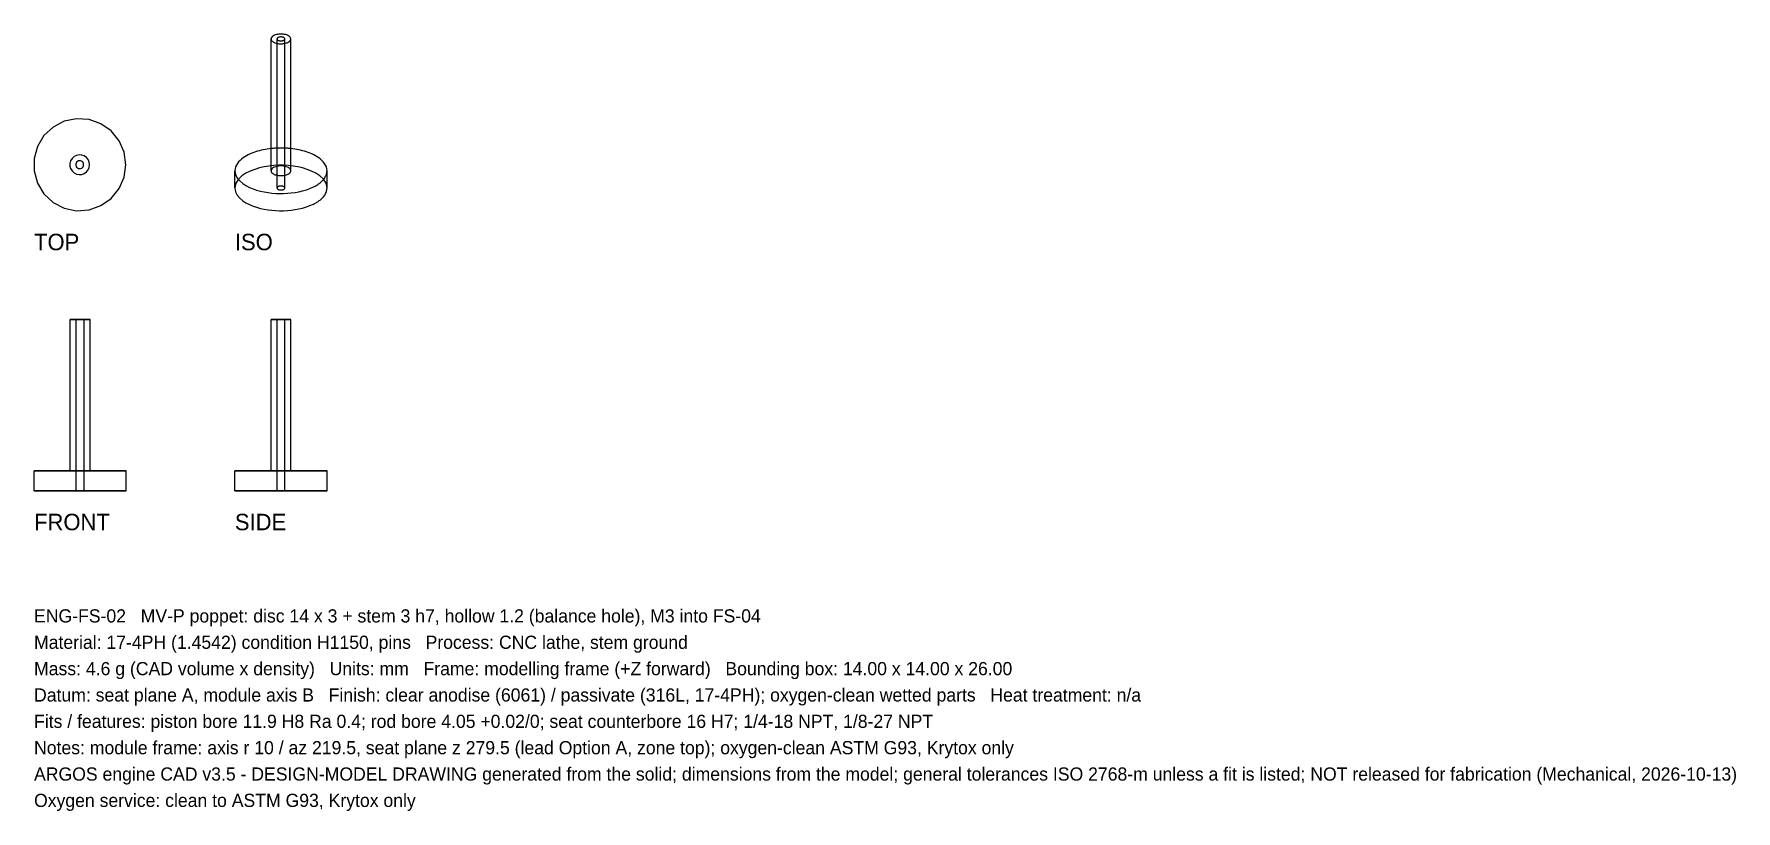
# Model space of a CAD drawing. Header units: millimetres. Extents: x 0 to 258, y -49 to 69.
import ezdxf

# ---------------------------------------------------------------- set-up
doc = ezdxf.new("R2010")
doc.units = ezdxf.units.MM
for name, color, linetype in [('FRONT_HIDDEN', 8, 'CONTINUOUS'), ('FRONT_VISIBLE', 7, 'Continuous'), ('ISO_HIDDEN', 8, 'CONTINUOUS'), ('ISO_VISIBLE', 7, 'Continuous'), ('SIDE_HIDDEN', 8, 'CONTINUOUS'), ('SIDE_VISIBLE', 7, 'Continuous'), ('TOP_HIDDEN', 8, 'CONTINUOUS'), ('TOP_VISIBLE', 7, 'Continuous')]:
    doc.layers.add(name, color=color, linetype=linetype)

msp = doc.modelspace()

# ---------------------------------------------------------------- linework, layer by layer
at = {"layer": 'FRONT_HIDDEN'}
for points in [[(8.5, 26), (8.37, 26), (8.24, 26), (8.11, 26), (7.98, 26), (7.85, 26), (7.72, 26), (7.59, 26), (7.46, 26), (7.33, 26), (7.2, 26), (7.07, 26), (6.93, 26), (6.8, 26), (6.67, 26), (6.54, 26), (6.41, 26), (6.28, 26), (6.15, 26), (6.02, 26), (5.89, 26), (5.76, 26), (5.63, 26), (5.5, 26)], [(7.6, 26), (7.55, 26), (7.5, 26), (7.44, 26), (7.39, 26), (7.34, 26), (7.29, 26), (7.23, 26), (7.18, 26), (7.13, 26), (7.08, 26), (7.03, 26), (6.97, 26), (6.92, 26), (6.87, 26), (6.82, 26), (6.77, 26), (6.71, 26), (6.66, 26), (6.61, 26), (6.56, 26), (6.5, 26), (6.45, 26), (6.4, 26)], [(6.4, 26), (6.45, 26), (6.5, 26), (6.56, 26), (6.61, 26), (6.66, 26), (6.71, 26), (6.77, 26), (6.82, 26), (6.87, 26), (6.92, 26), (6.97, 26), (7.03, 26), (7.08, 26), (7.13, 26), (7.18, 26), (7.23, 26), (7.29, 26), (7.34, 26), (7.39, 26), (7.44, 26), (7.5, 26), (7.55, 26), (7.6, 26)], [(6.4, 0), (6.4, 26)], [(7.6, 0), (7.6, 26)], [(14, 3), (13.39, 3), (12.78, 3), (12.17, 3), (11.57, 3), (10.96, 3), (10.35, 3), (9.74, 3), (9.13, 3), (8.52, 3), (7.91, 3), (7.3, 3), (6.7, 3), (6.09, 3), (5.48, 3), (4.87, 3), (4.26, 3), (3.65, 3), (3.04, 3), (2.43, 3), (1.83, 3), (1.22, 3), (0.61, 3), (0, 3)], [(8.5, 3), (8.37, 3), (8.24, 3), (8.11, 3), (7.98, 3), (7.85, 3), (7.72, 3), (7.59, 3), (7.46, 3), (7.33, 3), (7.2, 3), (7.07, 3), (6.93, 3), (6.8, 3), (6.67, 3), (6.54, 3), (6.41, 3), (6.28, 3), (6.15, 3), (6.02, 3), (5.89, 3), (5.76, 3), (5.63, 3), (5.5, 3)], [(5.5, 3), (5.63, 3), (5.76, 3), (5.89, 3), (6.02, 3), (6.15, 3), (6.28, 3), (6.41, 3), (6.54, 3), (6.67, 3), (6.8, 3), (6.93, 3), (7.07, 3), (7.2, 3), (7.33, 3), (7.46, 3), (7.59, 3), (7.72, 3), (7.85, 3), (7.98, 3), (8.11, 3), (8.24, 3), (8.37, 3), (8.5, 3)], [(14, 0), (13.39, 0), (12.78, 0), (12.17, 0), (11.57, 0), (10.96, 0), (10.35, 0), (9.74, 0), (9.13, 0), (8.52, 0), (7.91, 0), (7.3, 0), (6.7, 0), (6.09, 0), (5.48, 0), (4.87, 0), (4.26, 0), (3.65, 0), (3.04, 0), (2.43, 0), (1.83, 0), (1.22, 0), (0.61, 0), (0, 0)], [(7.6, 0), (7.55, 0), (7.5, 0), (7.44, 0), (7.39, 0), (7.34, 0), (7.29, 0), (7.23, 0), (7.18, 0), (7.13, 0), (7.08, 0), (7.03, 0), (6.97, 0), (6.92, 0), (6.87, 0), (6.82, 0), (6.77, 0), (6.71, 0), (6.66, 0), (6.61, 0), (6.56, 0), (6.5, 0), (6.45, 0), (6.4, 0)], [(6.4, 0), (6.45, 0), (6.5, 0), (6.56, 0), (6.61, 0), (6.66, 0), (6.71, 0), (6.77, 0), (6.82, 0), (6.87, 0), (6.92, 0), (6.97, 0), (7.03, 0), (7.08, 0), (7.13, 0), (7.18, 0), (7.23, 0), (7.29, 0), (7.34, 0), (7.39, 0), (7.44, 0), (7.5, 0), (7.55, 0), (7.6, 0)]]:
    msp.add_lwpolyline(points, dxfattribs=at)
at = {"layer": 'FRONT_VISIBLE'}
for points in [[(5.5, 26), (5.63, 26), (5.76, 26), (5.89, 26), (6.02, 26), (6.15, 26), (6.28, 26), (6.41, 26), (6.54, 26), (6.67, 26), (6.8, 26), (6.93, 26), (7.07, 26), (7.2, 26), (7.33, 26), (7.46, 26), (7.59, 26), (7.72, 26), (7.85, 26), (7.98, 26), (8.11, 26), (8.24, 26), (8.37, 26), (8.5, 26)], [(5.5, 3), (5.5, 26)], [(8.5, 3), (8.5, 26)], [(0, 3), (0.61, 3), (1.22, 3), (1.83, 3), (2.43, 3), (3.04, 3), (3.65, 3), (4.26, 3), (4.87, 3), (5.48, 3), (6.09, 3), (6.7, 3), (7.3, 3), (7.91, 3), (8.52, 3), (9.13, 3), (9.74, 3), (10.35, 3), (10.96, 3), (11.57, 3), (12.17, 3), (12.78, 3), (13.39, 3), (14, 3)], [(0, 0), (0, 3)], [(14, 0), (14, 3)], [(0, 0), (0.61, 0), (1.22, 0), (1.83, 0), (2.43, 0), (3.04, 0), (3.65, 0), (4.26, 0), (4.87, 0), (5.48, 0), (6.09, 0), (6.7, 0), (7.3, 0), (7.91, 0), (8.52, 0), (9.13, 0), (9.74, 0), (10.35, 0), (10.96, 0), (11.57, 0), (12.17, 0), (12.78, 0), (13.39, 0), (14, 0)]]:
    msp.add_lwpolyline(points, dxfattribs=at)
at = {"layer": 'ISO_HIDDEN'}
for points in [[(36.9, 45.95), (36.9, 68.58)], [(38.1, 45.95), (38.1, 68.58)], [(39, 51.92), (38.87, 51.94), (38.74, 51.95), (38.61, 51.96), (38.48, 51.97), (38.35, 51.98), (38.22, 51.98), (38.09, 51.99), (37.96, 52), (37.83, 52), (37.7, 52), (37.57, 52), (37.43, 52), (37.3, 52), (37.17, 52), (37.04, 52), (36.91, 51.99), (36.78, 51.98), (36.65, 51.98), (36.52, 51.97), (36.39, 51.96), (36.26, 51.95), (36.13, 51.94), (36, 51.92)], [(44.5, 45.95), (44.35, 46.66), (43.96, 47.28), (43.42, 47.78), (42.81, 48.19), (42.16, 48.52), (41.47, 48.78), (40.77, 48.99), (40.05, 49.15), (39.33, 49.27), (38.6, 49.35), (37.87, 49.39), (37.13, 49.39), (36.4, 49.35), (35.67, 49.27), (34.95, 49.15), (34.23, 48.99), (33.53, 48.78), (32.84, 48.52), (32.19, 48.19), (31.58, 47.78), (31.04, 47.28), (30.65, 46.66), (30.5, 45.95)], [(39, 48.56), (38.97, 48.71), (38.88, 48.84), (38.77, 48.95), (38.64, 49.04), (38.5, 49.11), (38.35, 49.16), (38.2, 49.21), (38.05, 49.24), (37.89, 49.27), (37.74, 49.29), (37.58, 49.29), (37.42, 49.29), (37.26, 49.29), (37.11, 49.27), (36.95, 49.24), (36.8, 49.21), (36.65, 49.16), (36.5, 49.11), (36.36, 49.04), (36.23, 48.95), (36.12, 48.84), (36.03, 48.71), (36, 48.56)], [(38.1, 45.95), (38.09, 46.01), (38.05, 46.06), (38.01, 46.1), (37.96, 46.14), (37.9, 46.17), (37.84, 46.19), (37.78, 46.21), (37.72, 46.22), (37.66, 46.23), (37.59, 46.24), (37.53, 46.24), (37.47, 46.24), (37.41, 46.24), (37.34, 46.23), (37.28, 46.22), (37.22, 46.21), (37.16, 46.19), (37.1, 46.17), (37.04, 46.14), (36.99, 46.1), (36.95, 46.06), (36.91, 46.01), (36.9, 45.95)], [(36.9, 45.95), (36.91, 45.9), (36.93, 45.85), (36.96, 45.81), (37, 45.78), (37.04, 45.75), (37.09, 45.73), (37.14, 45.71), (37.18, 45.69), (37.23, 45.68), (37.28, 45.67), (37.33, 45.66), (37.38, 45.66), (37.43, 45.65), (37.48, 45.65), (37.53, 45.65), (37.58, 45.65), (37.63, 45.66), (37.68, 45.66), (37.73, 45.67), (37.78, 45.68), (37.83, 45.7), (37.88, 45.72), (37.92, 45.74)], [(37.92, 45.74), (37.94, 45.74), (37.95, 45.75), (37.96, 45.75), (37.97, 45.76), (37.98, 45.77), (37.99, 45.77), (38, 45.78), (38.01, 45.79), (38.02, 45.8), (38.03, 45.8), (38.04, 45.81), (38.05, 45.82), (38.05, 45.83), (38.06, 45.84), (38.07, 45.85), (38.08, 45.86), (38.08, 45.87), (38.09, 45.88), (38.09, 45.9), (38.1, 45.91), (38.1, 45.92), (38.1, 45.93), (38.1, 45.95)]]:
    msp.add_lwpolyline(points, dxfattribs=at)
at = {"layer": 'ISO_VISIBLE'}
for points in [[(39, 68.58), (38.97, 68.73), (38.88, 68.86), (38.77, 68.97), (38.64, 69.06), (38.5, 69.13), (38.35, 69.18), (38.2, 69.23), (38.05, 69.26), (37.89, 69.29), (37.74, 69.3), (37.58, 69.31), (37.42, 69.31), (37.26, 69.3), (37.11, 69.29), (36.95, 69.26), (36.8, 69.23), (36.65, 69.18), (36.5, 69.13), (36.36, 69.06), (36.23, 68.97), (36.12, 68.86), (36.03, 68.73), (36, 68.58)], [(36, 68.58), (36.02, 68.45), (36.08, 68.34), (36.16, 68.24), (36.26, 68.16), (36.36, 68.09), (36.47, 68.04), (36.59, 67.99), (36.71, 67.95), (36.83, 67.91), (36.95, 67.89), (37.08, 67.87), (37.2, 67.85), (37.33, 67.84), (37.46, 67.84), (37.58, 67.84), (37.71, 67.84), (37.83, 67.86), (37.96, 67.87), (38.08, 67.89), (38.21, 67.92), (38.33, 67.96), (38.45, 68), (38.56, 68.05)], [(36, 48.56), (36, 68.58)], [(38.1, 68.58), (38.09, 68.64), (38.05, 68.69), (38.01, 68.73), (37.96, 68.77), (37.9, 68.8), (37.84, 68.82), (37.78, 68.84), (37.72, 68.85), (37.66, 68.86), (37.59, 68.87), (37.53, 68.87), (37.47, 68.87), (37.41, 68.87), (37.34, 68.86), (37.28, 68.85), (37.22, 68.84), (37.16, 68.82), (37.1, 68.8), (37.04, 68.77), (36.99, 68.73), (36.95, 68.69), (36.91, 68.64), (36.9, 68.58)], [(36.9, 68.58), (36.91, 68.53), (36.93, 68.48), (36.96, 68.44), (37, 68.41), (37.04, 68.38), (37.09, 68.36), (37.14, 68.34), (37.18, 68.32), (37.23, 68.31), (37.28, 68.3), (37.33, 68.29), (37.38, 68.29), (37.43, 68.28), (37.48, 68.28), (37.53, 68.28), (37.58, 68.28), (37.63, 68.29), (37.68, 68.29), (37.73, 68.3), (37.78, 68.31), (37.83, 68.33), (37.88, 68.35), (37.92, 68.37)], [(37.92, 68.37), (37.94, 68.37), (37.95, 68.38), (37.96, 68.38), (37.97, 68.39), (37.98, 68.4), (37.99, 68.4), (38, 68.41), (38.01, 68.42), (38.02, 68.43), (38.03, 68.43), (38.04, 68.44), (38.05, 68.45), (38.05, 68.46), (38.06, 68.47), (38.07, 68.48), (38.08, 68.49), (38.08, 68.5), (38.09, 68.51), (38.09, 68.53), (38.1, 68.54), (38.1, 68.55), (38.1, 68.56), (38.1, 68.58)], [(38.56, 68.05), (38.59, 68.07), (38.62, 68.08), (38.64, 68.1), (38.67, 68.11), (38.7, 68.13), (38.72, 68.15), (38.75, 68.17), (38.77, 68.18), (38.8, 68.2), (38.82, 68.22), (38.84, 68.25), (38.86, 68.27), (38.89, 68.29), (38.9, 68.32), (38.92, 68.34), (38.94, 68.37), (38.95, 68.4), (38.97, 68.42), (38.98, 68.45), (38.99, 68.48), (38.99, 68.51), (39, 68.54), (39, 68.58)], [(39, 48.56), (39, 68.58)], [(36, 51.92), (35.7, 51.89), (35.4, 51.84), (35.1, 51.79), (34.81, 51.74), (34.51, 51.67), (34.22, 51.6), (33.93, 51.52), (33.64, 51.43), (33.36, 51.33), (33.07, 51.23), (32.8, 51.11), (32.52, 50.98), (32.26, 50.84), (32, 50.69), (31.74, 50.52), (31.5, 50.34), (31.28, 50.14), (31.07, 49.92), (30.88, 49.68), (30.73, 49.42), (30.6, 49.15), (30.53, 48.86), (30.5, 48.56)], [(44.5, 48.56), (44.47, 48.86), (44.4, 49.15), (44.27, 49.42), (44.12, 49.68), (43.93, 49.92), (43.72, 50.14), (43.5, 50.34), (43.26, 50.52), (43, 50.69), (42.74, 50.84), (42.48, 50.98), (42.2, 51.11), (41.93, 51.23), (41.64, 51.33), (41.36, 51.43), (41.07, 51.52), (40.78, 51.6), (40.49, 51.67), (40.19, 51.74), (39.9, 51.79), (39.6, 51.84), (39.3, 51.89), (39, 51.92)], [(30.5, 48.56), (30.6, 47.98), (30.87, 47.46), (31.25, 47.01), (31.7, 46.63), (32.19, 46.31), (32.71, 46.04), (33.26, 45.82), (33.81, 45.63), (34.38, 45.47), (34.96, 45.35), (35.54, 45.25), (36.12, 45.18), (36.71, 45.13), (37.3, 45.11), (37.88, 45.11), (38.47, 45.14), (39.06, 45.2), (39.64, 45.28), (40.22, 45.38), (40.79, 45.52), (41.36, 45.68), (41.91, 45.88), (42.45, 46.12)], [(30.5, 45.95), (30.5, 48.56)], [(36, 48.56), (36.02, 48.43), (36.08, 48.32), (36.16, 48.22), (36.26, 48.14), (36.36, 48.08), (36.47, 48.02), (36.59, 47.97), (36.71, 47.93), (36.83, 47.9), (36.95, 47.87), (37.08, 47.85), (37.2, 47.83), (37.33, 47.82), (37.46, 47.82), (37.58, 47.82), (37.71, 47.82), (37.83, 47.84), (37.96, 47.85), (38.08, 47.88), (38.21, 47.9), (38.33, 47.94), (38.45, 47.98), (38.56, 48.03)], [(38.56, 48.03), (38.59, 48.05), (38.62, 48.06), (38.64, 48.08), (38.67, 48.09), (38.7, 48.11), (38.72, 48.13), (38.75, 48.15), (38.77, 48.17), (38.8, 48.19), (38.82, 48.21), (38.84, 48.23), (38.86, 48.25), (38.89, 48.27), (38.9, 48.3), (38.92, 48.32), (38.94, 48.35), (38.95, 48.38), (38.97, 48.4), (38.98, 48.43), (38.99, 48.46), (38.99, 48.49), (39, 48.53), (39, 48.56)], [(42.45, 46.12), (42.58, 46.18), (42.71, 46.25), (42.84, 46.33), (42.96, 46.4), (43.08, 46.48), (43.2, 46.56), (43.32, 46.64), (43.44, 46.73), (43.55, 46.82), (43.66, 46.92), (43.77, 47.02), (43.87, 47.13), (43.96, 47.23), (44.06, 47.35), (44.14, 47.47), (44.22, 47.59), (44.29, 47.72), (44.35, 47.85), (44.4, 47.98), (44.44, 48.12), (44.48, 48.27), (44.49, 48.41), (44.5, 48.56)], [(44.5, 45.95), (44.5, 48.56)], [(30.5, 45.95), (30.6, 45.37), (30.87, 44.85), (31.25, 44.4), (31.7, 44.02), (32.19, 43.7), (32.71, 43.43), (33.26, 43.2), (33.81, 43.02), (34.38, 42.86), (34.96, 42.73), (35.54, 42.64), (36.12, 42.57), (36.71, 42.52), (37.3, 42.5), (37.88, 42.5), (38.47, 42.53), (39.06, 42.59), (39.64, 42.66), (40.22, 42.77), (40.79, 42.9), (41.36, 43.07), (41.91, 43.27), (42.45, 43.51)], [(42.45, 43.51), (42.58, 43.57), (42.71, 43.64), (42.84, 43.71), (42.96, 43.79), (43.08, 43.87), (43.2, 43.95), (43.32, 44.03), (43.44, 44.12), (43.55, 44.21), (43.66, 44.31), (43.77, 44.41), (43.87, 44.51), (43.96, 44.62), (44.06, 44.74), (44.14, 44.85), (44.22, 44.98), (44.29, 45.11), (44.35, 45.24), (44.4, 45.37), (44.44, 45.51), (44.48, 45.66), (44.49, 45.8), (44.5, 45.95)]]:
    msp.add_lwpolyline(points, dxfattribs=at)
at = {"layer": 'SIDE_HIDDEN'}
for points in [[(39, 26), (38.87, 26), (38.74, 26), (38.61, 26), (38.48, 26), (38.35, 26), (38.22, 26), (38.09, 26), (37.96, 26), (37.83, 26), (37.7, 26), (37.57, 26), (37.43, 26), (37.3, 26), (37.17, 26), (37.04, 26), (36.91, 26), (36.78, 26), (36.65, 26), (36.52, 26), (36.39, 26), (36.26, 26), (36.13, 26), (36, 26)], [(38.1, 26), (38.05, 26), (38, 26), (37.94, 26), (37.89, 26), (37.84, 26), (37.79, 26), (37.73, 26), (37.68, 26), (37.63, 26), (37.58, 26), (37.53, 26), (37.47, 26), (37.42, 26), (37.37, 26), (37.32, 26), (37.27, 26), (37.21, 26), (37.16, 26), (37.11, 26), (37.06, 26), (37, 26), (36.95, 26), (36.9, 26)], [(36.9, 26), (36.93, 26), (36.95, 26), (36.98, 26), (37, 26), (37.03, 26), (37.06, 26), (37.08, 26), (37.11, 26), (37.13, 26), (37.16, 26), (37.19, 26), (37.21, 26), (37.24, 26), (37.27, 26), (37.29, 26), (37.32, 26), (37.34, 26), (37.37, 26), (37.4, 26), (37.42, 26), (37.45, 26), (37.47, 26), (37.5, 26)], [(36.9, 0), (36.9, 26)], [(37.5, 26), (37.53, 26), (37.55, 26), (37.58, 26), (37.6, 26), (37.63, 26), (37.66, 26), (37.68, 26), (37.71, 26), (37.73, 26), (37.76, 26), (37.79, 26), (37.81, 26), (37.84, 26), (37.87, 26), (37.89, 26), (37.92, 26), (37.94, 26), (37.97, 26), (38, 26), (38.02, 26), (38.05, 26), (38.07, 26), (38.1, 26)], [(38.1, 0), (38.1, 26)], [(44.5, 3), (43.89, 3), (43.28, 3), (42.67, 3), (42.07, 3), (41.46, 3), (40.85, 3), (40.24, 3), (39.63, 3), (39.02, 3), (38.41, 3), (37.8, 3), (37.2, 3), (36.59, 3), (35.98, 3), (35.37, 3), (34.76, 3), (34.15, 3), (33.54, 3), (32.93, 3), (32.33, 3), (31.72, 3), (31.11, 3), (30.5, 3)], [(39, 3), (38.87, 3), (38.74, 3), (38.61, 3), (38.48, 3), (38.35, 3), (38.22, 3), (38.09, 3), (37.96, 3), (37.83, 3), (37.7, 3), (37.57, 3), (37.43, 3), (37.3, 3), (37.17, 3), (37.04, 3), (36.91, 3), (36.78, 3), (36.65, 3), (36.52, 3), (36.39, 3), (36.26, 3), (36.13, 3), (36, 3)], [(36, 3), (36.07, 3), (36.13, 3), (36.2, 3), (36.26, 3), (36.33, 3), (36.39, 3), (36.46, 3), (36.52, 3), (36.59, 3), (36.65, 3), (36.72, 3), (36.78, 3), (36.85, 3), (36.91, 3), (36.98, 3), (37.04, 3), (37.11, 3), (37.17, 3), (37.24, 3), (37.3, 3), (37.37, 3), (37.43, 3), (37.5, 3)], [(37.5, 3), (37.57, 3), (37.63, 3), (37.7, 3), (37.76, 3), (37.83, 3), (37.89, 3), (37.96, 3), (38.02, 3), (38.09, 3), (38.15, 3), (38.22, 3), (38.28, 3), (38.35, 3), (38.41, 3), (38.48, 3), (38.54, 3), (38.61, 3), (38.67, 3), (38.74, 3), (38.8, 3), (38.87, 3), (38.93, 3), (39, 3)], [(44.5, 0), (43.89, 0), (43.28, 0), (42.67, 0), (42.07, 0), (41.46, 0), (40.85, 0), (40.24, 0), (39.63, 0), (39.02, 0), (38.41, 0), (37.8, 0), (37.2, 0), (36.59, 0), (35.98, 0), (35.37, 0), (34.76, 0), (34.15, 0), (33.54, 0), (32.93, 0), (32.33, 0), (31.72, 0), (31.11, 0), (30.5, 0)], [(38.1, 0), (38.05, 0), (38, 0), (37.94, 0), (37.89, 0), (37.84, 0), (37.79, 0), (37.73, 0), (37.68, 0), (37.63, 0), (37.58, 0), (37.53, 0), (37.47, 0), (37.42, 0), (37.37, 0), (37.32, 0), (37.27, 0), (37.21, 0), (37.16, 0), (37.11, 0), (37.06, 0), (37, 0), (36.95, 0), (36.9, 0)], [(36.9, 0), (36.93, 0), (36.95, 0), (36.98, 0), (37, 0), (37.03, 0), (37.06, 0), (37.08, 0), (37.11, 0), (37.13, 0), (37.16, 0), (37.19, 0), (37.21, 0), (37.24, 0), (37.27, 0), (37.29, 0), (37.32, 0), (37.34, 0), (37.37, 0), (37.4, 0), (37.42, 0), (37.45, 0), (37.47, 0), (37.5, 0)], [(37.5, 0), (37.53, 0), (37.55, 0), (37.58, 0), (37.6, 0), (37.63, 0), (37.66, 0), (37.68, 0), (37.71, 0), (37.73, 0), (37.76, 0), (37.79, 0), (37.81, 0), (37.84, 0), (37.87, 0), (37.89, 0), (37.92, 0), (37.94, 0), (37.97, 0), (38, 0), (38.02, 0), (38.05, 0), (38.07, 0), (38.1, 0)]]:
    msp.add_lwpolyline(points, dxfattribs=at)
at = {"layer": 'SIDE_VISIBLE'}
for points in [[(36, 26), (36.07, 26), (36.13, 26), (36.2, 26), (36.26, 26), (36.33, 26), (36.39, 26), (36.46, 26), (36.52, 26), (36.59, 26), (36.65, 26), (36.72, 26), (36.78, 26), (36.85, 26), (36.91, 26), (36.98, 26), (37.04, 26), (37.11, 26), (37.17, 26), (37.24, 26), (37.3, 26), (37.37, 26), (37.43, 26), (37.5, 26)], [(36, 3), (36, 26)], [(37.5, 26), (37.57, 26), (37.63, 26), (37.7, 26), (37.76, 26), (37.83, 26), (37.89, 26), (37.96, 26), (38.02, 26), (38.09, 26), (38.15, 26), (38.22, 26), (38.28, 26), (38.35, 26), (38.41, 26), (38.48, 26), (38.54, 26), (38.61, 26), (38.67, 26), (38.74, 26), (38.8, 26), (38.87, 26), (38.93, 26), (39, 26)], [(39, 3), (39, 26)], [(30.5, 3), (30.8, 3), (31.11, 3), (31.41, 3), (31.72, 3), (32.02, 3), (32.33, 3), (32.63, 3), (32.93, 3), (33.24, 3), (33.54, 3), (33.85, 3), (34.15, 3), (34.46, 3), (34.76, 3), (35.07, 3), (35.37, 3), (35.67, 3), (35.98, 3), (36.28, 3), (36.59, 3), (36.89, 3), (37.2, 3), (37.5, 3)], [(30.5, 0), (30.5, 3)], [(37.5, 3), (37.8, 3), (38.11, 3), (38.41, 3), (38.72, 3), (39.02, 3), (39.33, 3), (39.63, 3), (39.93, 3), (40.24, 3), (40.54, 3), (40.85, 3), (41.15, 3), (41.46, 3), (41.76, 3), (42.07, 3), (42.37, 3), (42.67, 3), (42.98, 3), (43.28, 3), (43.59, 3), (43.89, 3), (44.2, 3), (44.5, 3)], [(44.5, 0), (44.5, 3)], [(30.5, 0), (30.8, 0), (31.11, 0), (31.41, 0), (31.72, 0), (32.02, 0), (32.33, 0), (32.63, 0), (32.93, 0), (33.24, 0), (33.54, 0), (33.85, 0), (34.15, 0), (34.46, 0), (34.76, 0), (35.07, 0), (35.37, 0), (35.67, 0), (35.98, 0), (36.28, 0), (36.59, 0), (36.89, 0), (37.2, 0), (37.5, 0)], [(37.5, 0), (37.8, 0), (38.11, 0), (38.41, 0), (38.72, 0), (39.02, 0), (39.33, 0), (39.63, 0), (39.93, 0), (40.24, 0), (40.54, 0), (40.85, 0), (41.15, 0), (41.46, 0), (41.76, 0), (42.07, 0), (42.37, 0), (42.67, 0), (42.98, 0), (43.28, 0), (43.59, 0), (43.89, 0), (44.2, 0), (44.5, 0)]]:
    msp.add_lwpolyline(points, dxfattribs=at)
at = {"layer": 'TOP_HIDDEN'}
for points in [[(13.93, 49.48), (13.68, 51.37), (12.92, 53.12), (11.71, 54.6), (10.16, 55.7), (8.36, 56.34), (6.46, 56.47), (4.59, 56.08), (2.9, 55.2), (1.5, 53.9), (0.51, 52.27), (0, 50.44), (0, 48.53), (0.51, 46.69), (1.5, 45.07), (2.9, 43.76), (4.59, 42.89), (6.46, 42.5), (8.36, 42.63), (10.16, 43.27), (11.71, 44.37), (12.92, 45.85), (13.68, 47.6), (13.93, 49.48)], [(8.43, 49.48), (8.38, 49.89), (8.22, 50.26), (7.96, 50.58), (7.62, 50.82), (7.24, 50.95), (6.83, 50.98), (6.43, 50.9), (6.07, 50.71), (5.77, 50.43), (5.56, 50.08), (5.45, 49.69), (5.45, 49.28), (5.56, 48.89), (5.77, 48.54), (6.07, 48.26), (6.43, 48.07), (6.83, 47.99), (7.24, 48.02), (7.62, 48.15), (7.96, 48.39), (8.22, 48.7), (8.38, 49.08), (8.43, 49.48)], [(7.53, 49.48), (7.51, 49.65), (7.45, 49.8), (7.34, 49.92), (7.21, 50.02), (7.06, 50.07), (6.89, 50.08), (6.73, 50.05), (6.59, 49.97), (6.47, 49.86), (6.38, 49.72), (6.34, 49.57), (6.34, 49.4), (6.38, 49.24), (6.47, 49.11), (6.59, 48.99), (6.73, 48.92), (6.89, 48.89), (7.06, 48.9), (7.21, 48.95), (7.34, 49.05), (7.45, 49.17), (7.51, 49.32), (7.53, 49.48)]]:
    msp.add_lwpolyline(points, dxfattribs=at)
at = {"layer": 'TOP_VISIBLE'}
for points in [[(13.93, 49.48), (13.68, 51.37), (12.92, 53.12), (11.71, 54.6), (10.16, 55.7), (8.36, 56.34), (6.46, 56.47), (4.59, 56.08), (2.9, 55.2), (1.5, 53.9), (0.51, 52.27), (0, 50.44), (0, 48.53), (0.51, 46.69), (1.5, 45.07), (2.9, 43.76), (4.59, 42.89), (6.46, 42.5), (8.36, 42.63), (10.16, 43.27), (11.71, 44.37), (12.92, 45.85), (13.68, 47.6), (13.93, 49.48)], [(8.43, 49.48), (8.38, 49.89), (8.22, 50.26), (7.96, 50.58), (7.62, 50.82), (7.24, 50.95), (6.83, 50.98), (6.43, 50.9), (6.07, 50.71), (5.77, 50.43), (5.56, 50.08), (5.45, 49.69), (5.45, 49.28), (5.56, 48.89), (5.77, 48.54), (6.07, 48.26), (6.43, 48.07), (6.83, 47.99), (7.24, 48.02), (7.62, 48.15), (7.96, 48.39), (8.22, 48.7), (8.38, 49.08), (8.43, 49.48)], [(7.53, 49.48), (7.51, 49.65), (7.45, 49.8), (7.34, 49.92), (7.21, 50.02), (7.06, 50.07), (6.89, 50.08), (6.73, 50.05), (6.59, 49.97), (6.47, 49.86), (6.38, 49.72), (6.34, 49.57), (6.34, 49.4), (6.38, 49.24), (6.47, 49.11), (6.59, 48.99), (6.73, 48.92), (6.89, 48.89), (7.06, 48.9), (7.21, 48.95), (7.34, 49.05), (7.45, 49.17), (7.51, 49.32), (7.53, 49.48)]]:
    msp.add_lwpolyline(points, dxfattribs=at)

# ---------------------------------------------------------------- texts
for s, p in [('ENG-FS-02   MV-P poppet: disc 14 x 3 + stem 3 h7, hollow 1.2 (balance hole), M3 into FS-04', (0, -20)), ('Material: 17-4PH (1.4542) condition H1150, pins   Process: CNC lathe, stem ground', (0, -24)), ('Mass: 4.6 g (CAD volume x density)   Units: mm   Frame: modelling frame (+Z forward)   Bounding box: 14.00 x 14.00 x 26.00', (0, -28)), ('Datum: seat plane A, module axis B   Finish: clear anodise (6061) / passivate (316L, 17-4PH); oxygen-clean wetted parts   Heat treatment: n/a', (0, -32)), ('Fits / features: piston bore 11.9 H8 Ra 0.4; rod bore 4.05 +0.02/0; seat counterbore 16 H7; 1/4-18 NPT, 1/8-27 NPT', (0, -36)), ('Notes: module frame: axis r 10 / az 219.5, seat plane z 279.5 (lead Option A, zone top); oxygen-clean ASTM G93, Krytox only', (0, -40)), ('ARGOS engine CAD v3.5 - DESIGN-MODEL DRAWING generated from the solid; dimensions from the model; general tolerances ISO 2768-m unless a fit is listed; NOT released for fabrication (Mechanical, 2026-10-13)', (0, -44)), ('Oxygen service: clean to ASTM G93, Krytox only', (0, -48))]:
    msp.add_text(s, height=2).set_placement(p)
at = {"layer": 'FRONT_VISIBLE'}
msp.add_text('FRONT', height=2.5, dxfattribs=at).set_placement((0, -6))
at = {"layer": 'ISO_VISIBLE'}
msp.add_text('ISO', height=2.5, dxfattribs=at).set_placement((30.5, 36.5))
at = {"layer": 'SIDE_VISIBLE'}
msp.add_text('SIDE', height=2.5, dxfattribs=at).set_placement((30.5, -6))
at = {"layer": 'TOP_VISIBLE'}
msp.add_text('TOP', height=2.5, dxfattribs=at).set_placement((0, 36.5))

doc.saveas('drawing.dxf')
